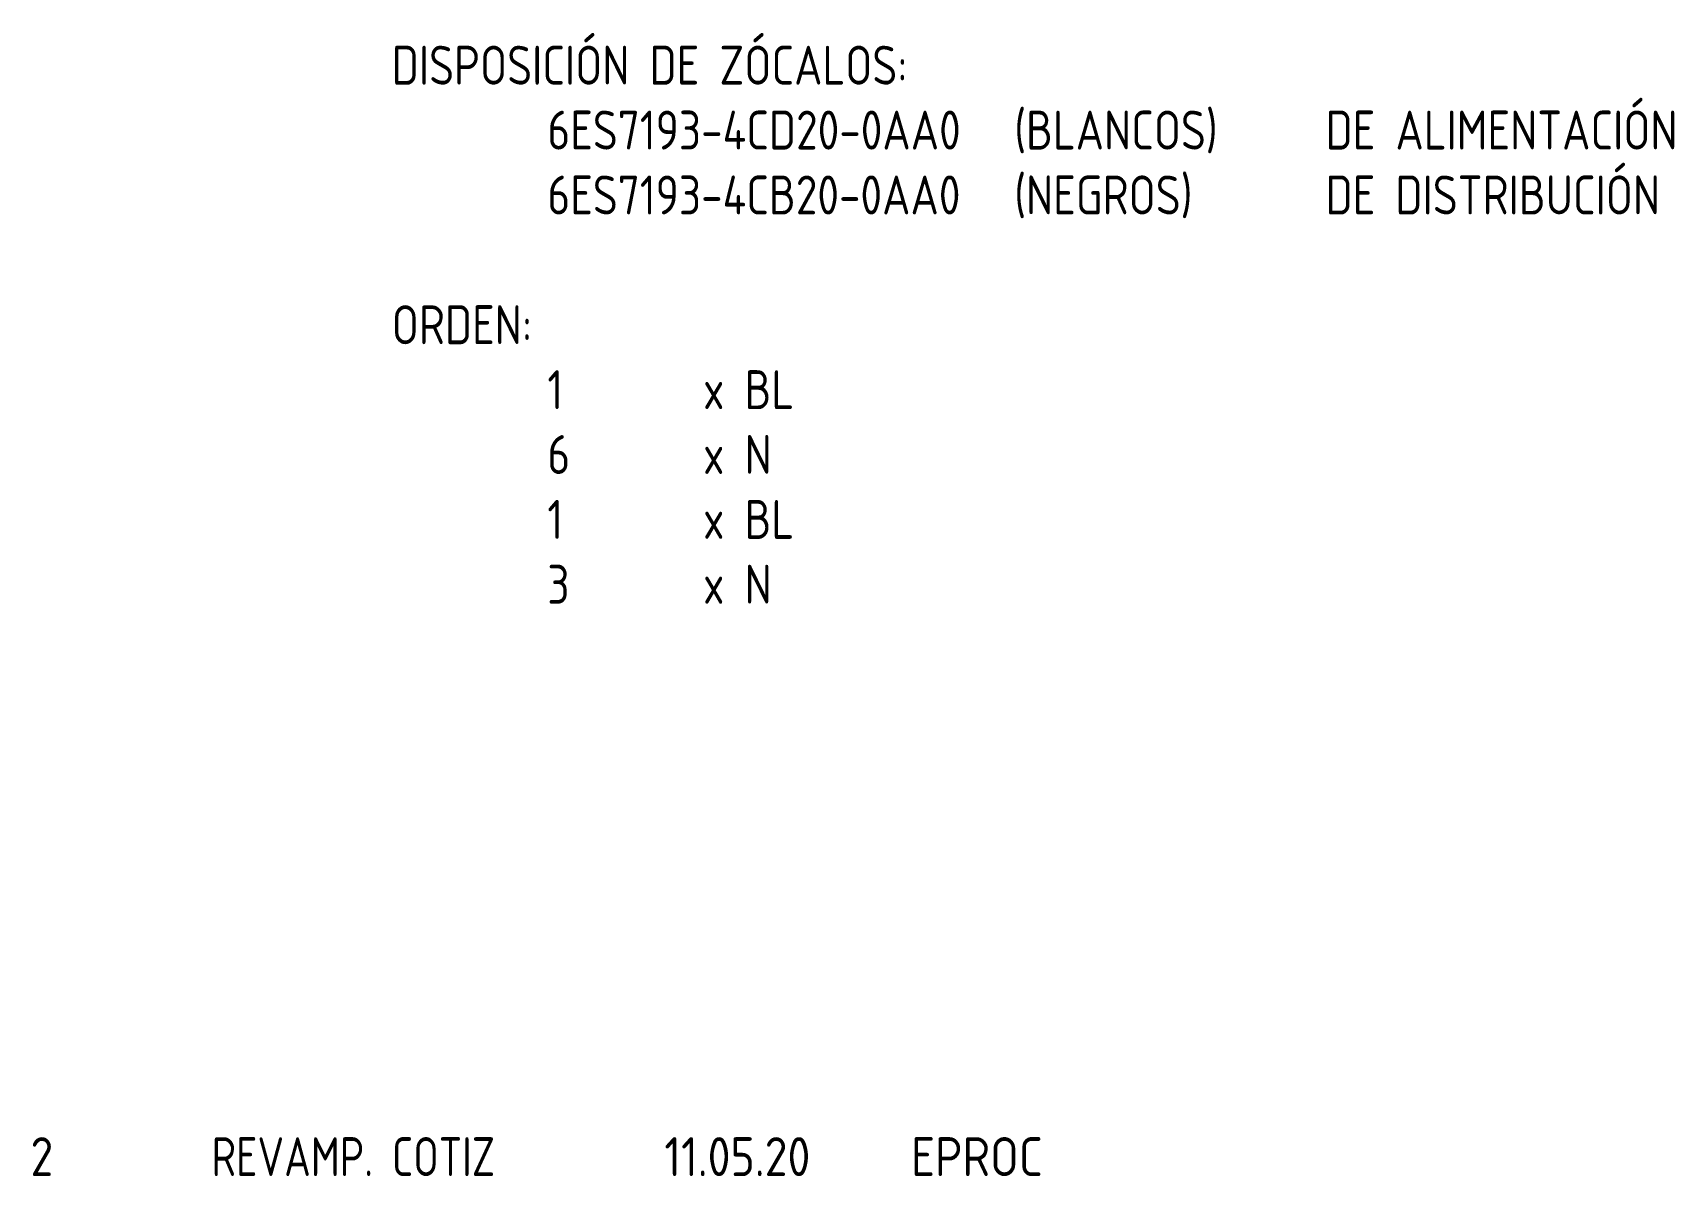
# Model space of a CAD drawing. Extents: x 10 to 952, y 6 to 232.
# Drawn here: x 551.1 to 635.4, y 13.9 to 72.7 of the extents above; entities that cross this region are included whole.
import ezdxf

# ---------------------------------------------------------------- set-up
doc = ezdxf.new("R2010")
doc.units = 0
doc.header["$LTSCALE"] = 5
doc.header["$MEASUREMENT"] = 0
doc.layers.get('0').update_dxf_attribs({"linetype": 'CONTINUOUS'})
doc.styles.add('DIN', font='DIN.shx', dxfattribs={"width": 0.85})

msp = doc.modelspace()

# ---------------------------------------------------------------- texts
at = {"color": 3, "style": 'DIN'}
for s, width, p in [('2', 0.9, (550.944, 13.918)), ('REVAMP. COTIZ', 0.8, (560.255, 13.918)), ('11.05.20', 0.9, (583.528, 13.918)), ('EPROC', 0.9, (596.209, 13.918))]:
    msp.add_text(s, height=2, dxfattribs=dict(at, width=width)).set_placement(p)
at = {"linetype": 'Continuous', "insert": (569.516, 71.998), "char_height": 2, "attachment_point": 1, "style": 'DIN'}
msp.add_mtext_dynamic_manual_height_columns('DISPOSICIÓN DE ZÓCALOS:\\P^I6ES7193-4CD20-0AA0^I(BLANCOS)^IDE ALIMENTACIÓN\\P^I6ES7193-4CB20-0AA0^I(NEGROS)^IDE DISTRIBUCIÓN^I\\P\\PORDEN:\\P^I1 ^Ix BL\\P^I6^Ix N\\P^I1^Ix BL\\P^I3^Ix N\\P\\P^I', width=103.05107, gutter_width=50, heights=[0], dxfattribs=at)

doc.saveas('drawing.dxf')
